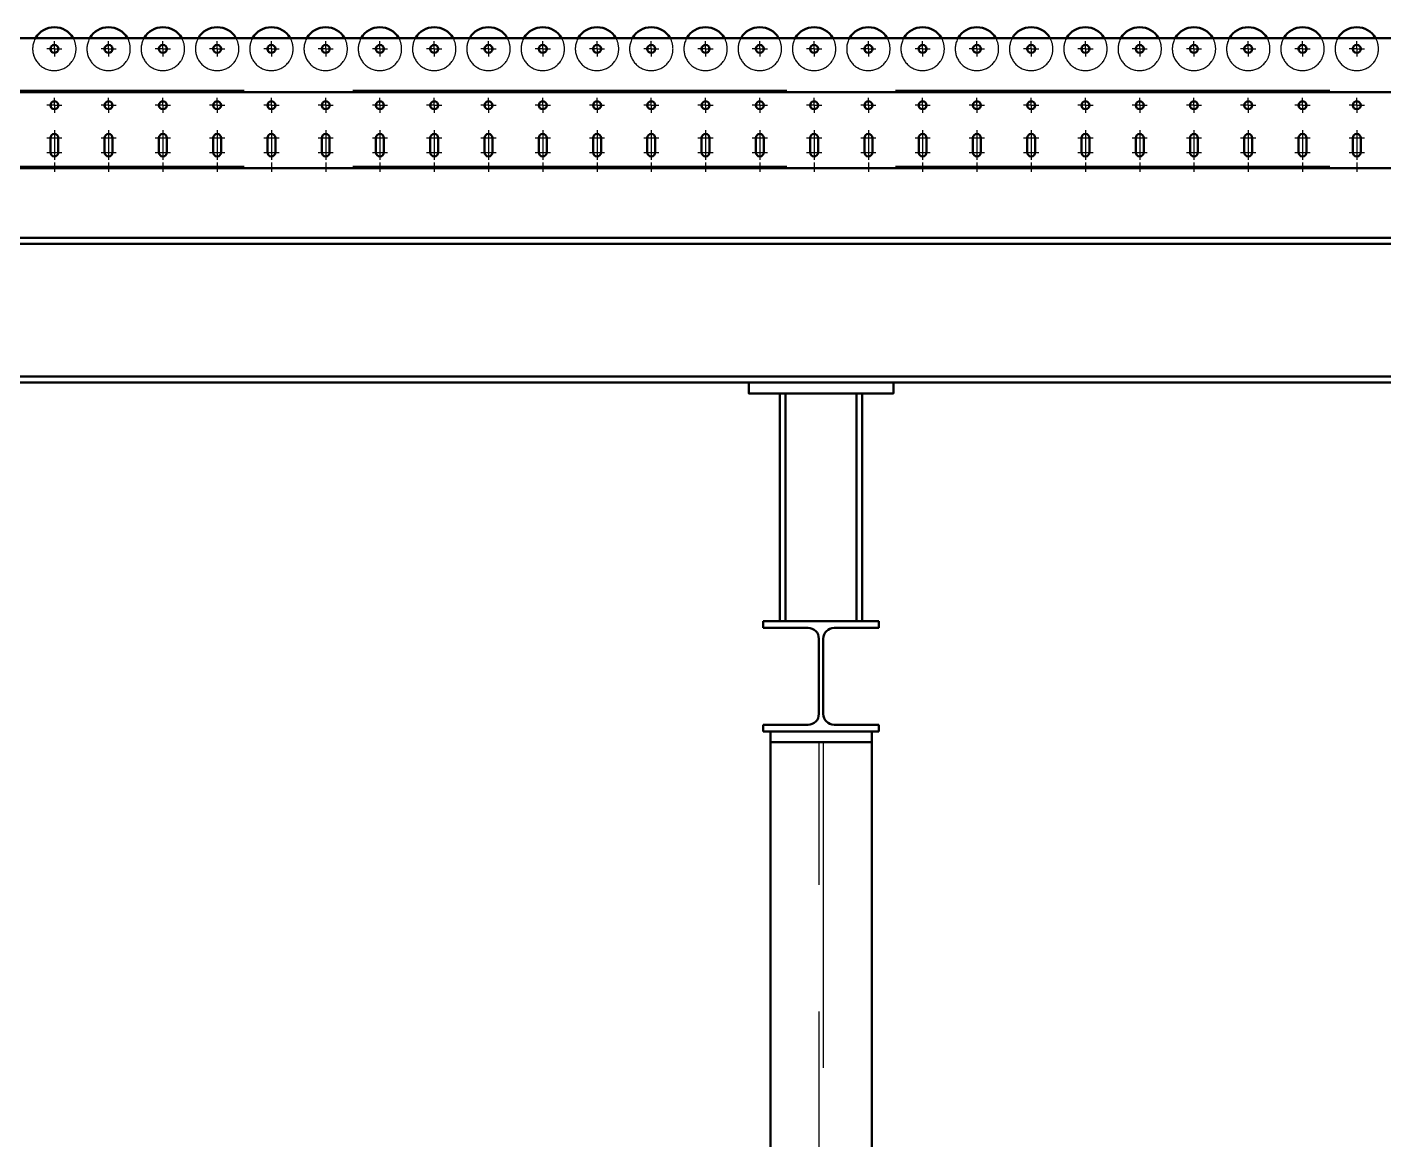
# Model space of a CAD drawing. Header units: millimetres. Extents: x 0 to 118800, y 79635 to 177025.
# Drawn here: x 46978 to 48853, y 159562 to 161099 of the extents above; entities that cross this region are included whole.
import ezdxf

# ---------------------------------------------------------------- set-up
doc = ezdxf.new("R2010")
doc.units = ezdxf.units.MM
doc.header["$LTSCALE"] = 200
for name, pattern in [('AM_DIN_F_W050', [6.25, 4.75, -1.5]), ('AM_DIN_F_W050x2', [3.125, 2.25, -0.875]), ('AM_DIN_G_W050', [13.75, 9.75, -1.5, 1, -1.5]), ('AM_DIN_G_W050x2', [6.875, 4.75, -0.875, 0.375, -0.875]), ('AM_ISO02W050x2', [3.75, 3, -0.75]), ('AM_ISO08W050x2', [9, 6, -0.75, 1.5, -0.75])]:
    doc.linetypes.add(name, pattern=pattern)
for name, color, linetype, lineweight in [('AM_0', 7, 'Continuous', 50), ('AM_0N', 7, 'Continuous', 50), ('AM_3', 6, 'AM_DIN_F_W050', 25), ('AM_3N', 6, 'AM_DIN_F_W050', 25), ('AM_7', 4, 'AM_DIN_G_W050', 25), ('AM_9', 253, 'Continuous', 0), ('AM_9N', 253, 'Continuous', 0)]:
    doc.layers.add(name, color=color, linetype=linetype, lineweight=lineweight)

# ---------------------------------------------------------------- blocks, each defined once
blk = doc.blocks.new('Rolle')
at = {"layer": 'AM_0'}
blk.add_arc((0, 0), 30, 30, 150, dxfattribs=at)
at = {"layer": 'AM_3'}
for start, end in [(150, 330), (330, 30)]:
    blk.add_arc((0, 0), 30, start, end, dxfattribs=at)
blk = doc.blocks.new('*U875')
at = {"layer": 'AM_0'}
for p, q in [((1907, 42), (1907, 22)), ((1918, 42), (1918, 22))]:
    blk.add_line(p, q, dxfattribs=at)
for centre, start, end in [((1912.5, 42), 0, 180), ((1912.5, 22), 180, 0)]:
    blk.add_arc(centre, 5.5, start, end, dxfattribs=at)
at = {"layer": 'AM_7', "linetype": 'AM_DIN_G_W050x2'}
for p, q in [((1902, 42), (1923, 42)), ((1912.5, 52.5), (1912.5, 11.5)), ((1902, 22), (1923, 22))]:
    blk.add_line(p, q, dxfattribs=at)
blk = doc.blocks.new('*U889')
at = {"layer": 'AM_0'}
for p, q in [((1832, 42), (1832, 22)), ((1843, 42), (1843, 22))]:
    blk.add_line(p, q, dxfattribs=at)
for centre, start, end in [((1837.5, 42), 0, 180), ((1837.5, 22), 180, 0)]:
    blk.add_arc(centre, 5.5, start, end, dxfattribs=at)
at = {"layer": 'AM_7', "linetype": 'AM_DIN_G_W050x2'}
for p, q in [((1827, 42), (1848, 42)), ((1837.5, 52.5), (1837.5, 11.5)), ((1827, 22), (1848, 22))]:
    blk.add_line(p, q, dxfattribs=at)
blk = doc.blocks.new('*U893')
at = {"layer": 'AM_0'}
for p, q in [((2207, 42), (2207, 22)), ((2218, 42), (2218, 22))]:
    blk.add_line(p, q, dxfattribs=at)
for centre, start, end in [((2212.5, 42), 0, 180), ((2212.5, 22), 180, 0)]:
    blk.add_arc(centre, 5.5, start, end, dxfattribs=at)
at = {"layer": 'AM_7', "linetype": 'AM_DIN_G_W050x2'}
for p, q in [((2202, 42), (2223, 42)), ((2212.5, 52.5), (2212.5, 11.5)), ((2202, 22), (2223, 22))]:
    blk.add_line(p, q, dxfattribs=at)
blk = doc.blocks.new('*U894')
at = {"layer": 'AM_0'}
for p, q in [((2057, 42), (2057, 22)), ((2068, 42), (2068, 22))]:
    blk.add_line(p, q, dxfattribs=at)
for centre, start, end in [((2062.5, 42), 0, 180), ((2062.5, 22), 180, 0)]:
    blk.add_arc(centre, 5.5, start, end, dxfattribs=at)
at = {"layer": 'AM_7', "linetype": 'AM_DIN_G_W050x2'}
for p, q in [((2052, 42), (2073, 42)), ((2062.5, 52.5), (2062.5, 11.5)), ((2052, 22), (2073, 22))]:
    blk.add_line(p, q, dxfattribs=at)
blk = doc.blocks.new('*U895')
at = {"layer": 'AM_0'}
for p, q in [((2057, 42), (2057, 22)), ((2068, 42), (2068, 22))]:
    blk.add_line(p, q, dxfattribs=at)
for centre, start, end in [((2062.5, 42), 0, 180), ((2062.5, 22), 180, 0)]:
    blk.add_arc(centre, 5.5, start, end, dxfattribs=at)
at = {"layer": 'AM_7', "linetype": 'AM_DIN_G_W050x2'}
for p, q in [((2052, 42), (2073, 42)), ((2062.5, 52.5), (2062.5, 11.5)), ((2052, 22), (2073, 22))]:
    blk.add_line(p, q, dxfattribs=at)
blk = doc.blocks.new('*U896')
at = {"layer": 'AM_0'}
for p, q in [((2132, 42), (2132, 22)), ((2143, 42), (2143, 22))]:
    blk.add_line(p, q, dxfattribs=at)
for centre, start, end in [((2137.5, 42), 0, 180), ((2137.5, 22), 180, 0)]:
    blk.add_arc(centre, 5.5, start, end, dxfattribs=at)
at = {"layer": 'AM_7', "linetype": 'AM_DIN_G_W050x2'}
for p, q in [((2127, 42), (2148, 42)), ((2137.5, 52.5), (2137.5, 11.5)), ((2127, 22), (2148, 22))]:
    blk.add_line(p, q, dxfattribs=at)
blk = doc.blocks.new('*U897')
at = {"layer": 'AM_0'}
for p, q in [((1982, 42), (1982, 22)), ((1993, 42), (1993, 22))]:
    blk.add_line(p, q, dxfattribs=at)
for centre, start, end in [((1987.5, 42), 0, 180), ((1987.5, 22), 180, 0)]:
    blk.add_arc(centre, 5.5, start, end, dxfattribs=at)
at = {"layer": 'AM_7', "linetype": 'AM_DIN_G_W050x2'}
for p, q in [((1977, 42), (1998, 42)), ((1987.5, 52.5), (1987.5, 11.5)), ((1977, 22), (1998, 22))]:
    blk.add_line(p, q, dxfattribs=at)
blk = doc.blocks.new('*U898')
at = {"layer": 'AM_0'}
for p, q in [((2507, 42), (2507, 22)), ((2518, 42), (2518, 22))]:
    blk.add_line(p, q, dxfattribs=at)
for centre, start, end in [((2512.5, 42), 0, 180), ((2512.5, 22), 180, 0)]:
    blk.add_arc(centre, 5.5, start, end, dxfattribs=at)
at = {"layer": 'AM_7', "linetype": 'AM_DIN_G_W050x2'}
for p, q in [((2502, 42), (2523, 42)), ((2512.5, 52.5), (2512.5, 11.5)), ((2502, 22), (2523, 22))]:
    blk.add_line(p, q, dxfattribs=at)
blk = doc.blocks.new('*U899')
at = {"layer": 'AM_0'}
for p, q in [((2432, 42), (2432, 22)), ((2443, 42), (2443, 22))]:
    blk.add_line(p, q, dxfattribs=at)
for centre, start, end in [((2437.5, 42), 0, 180), ((2437.5, 22), 180, 0)]:
    blk.add_arc(centre, 5.5, start, end, dxfattribs=at)
at = {"layer": 'AM_7', "linetype": 'AM_DIN_G_W050x2'}
for p, q in [((2427, 42), (2448, 42)), ((2437.5, 52.5), (2437.5, 11.5)), ((2427, 22), (2448, 22))]:
    blk.add_line(p, q, dxfattribs=at)
blk = doc.blocks.new('*U900')
at = {"layer": 'AM_0'}
for p, q in [((2282, 42), (2282, 22)), ((2293, 42), (2293, 22))]:
    blk.add_line(p, q, dxfattribs=at)
for centre, start, end in [((2287.5, 42), 0, 180), ((2287.5, 22), 180, 0)]:
    blk.add_arc(centre, 5.5, start, end, dxfattribs=at)
at = {"layer": 'AM_7', "linetype": 'AM_DIN_G_W050x2'}
for p, q in [((2277, 42), (2298, 42)), ((2287.5, 52.5), (2287.5, 11.5)), ((2277, 22), (2298, 22))]:
    blk.add_line(p, q, dxfattribs=at)
blk = doc.blocks.new('*U901')
at = {"layer": 'AM_0'}
for p, q in [((2357, 42), (2357, 22)), ((2368, 42), (2368, 22))]:
    blk.add_line(p, q, dxfattribs=at)
for centre, start, end in [((2362.5, 42), 0, 180), ((2362.5, 22), 180, 0)]:
    blk.add_arc(centre, 5.5, start, end, dxfattribs=at)
at = {"layer": 'AM_7', "linetype": 'AM_DIN_G_W050x2'}
for p, q in [((2352, 42), (2373, 42)), ((2362.5, 52.5), (2362.5, 11.5)), ((2352, 22), (2373, 22))]:
    blk.add_line(p, q, dxfattribs=at)
blk = doc.blocks.new('*U902')
at = {"layer": 'AM_0'}
for p, q in [((2882, 42), (2882, 22)), ((2893, 42), (2893, 22))]:
    blk.add_line(p, q, dxfattribs=at)
for centre, start, end in [((2887.5, 42), 0, 180), ((2887.5, 22), 180, 0)]:
    blk.add_arc(centre, 5.5, start, end, dxfattribs=at)
at = {"layer": 'AM_7', "linetype": 'AM_DIN_G_W050x2'}
for p, q in [((2877, 42), (2898, 42)), ((2887.5, 52.5), (2887.5, 11.5)), ((2877, 22), (2898, 22))]:
    blk.add_line(p, q, dxfattribs=at)
blk = doc.blocks.new('*U903')
at = {"layer": 'AM_0'}
for p, q in [((2732, 42), (2732, 22)), ((2743, 42), (2743, 22))]:
    blk.add_line(p, q, dxfattribs=at)
for centre, start, end in [((2737.5, 42), 0, 180), ((2737.5, 22), 180, 0)]:
    blk.add_arc(centre, 5.5, start, end, dxfattribs=at)
at = {"layer": 'AM_7', "linetype": 'AM_DIN_G_W050x2'}
for p, q in [((2727, 42), (2748, 42)), ((2737.5, 52.5), (2737.5, 11.5)), ((2727, 22), (2748, 22))]:
    blk.add_line(p, q, dxfattribs=at)
blk = doc.blocks.new('*U904')
at = {"layer": 'AM_0'}
for p, q in [((2807, 42), (2807, 22)), ((2818, 42), (2818, 22))]:
    blk.add_line(p, q, dxfattribs=at)
for centre, start, end in [((2812.5, 42), 0, 180), ((2812.5, 22), 180, 0)]:
    blk.add_arc(centre, 5.5, start, end, dxfattribs=at)
at = {"layer": 'AM_7', "linetype": 'AM_DIN_G_W050x2'}
for p, q in [((2802, 42), (2823, 42)), ((2812.5, 52.5), (2812.5, 11.5)), ((2802, 22), (2823, 22))]:
    blk.add_line(p, q, dxfattribs=at)
blk = doc.blocks.new('*U905')
at = {"layer": 'AM_0'}
for p, q in [((2657, 42), (2657, 22)), ((2668, 42), (2668, 22))]:
    blk.add_line(p, q, dxfattribs=at)
for centre, start, end in [((2662.5, 42), 0, 180), ((2662.5, 22), 180, 0)]:
    blk.add_arc(centre, 5.5, start, end, dxfattribs=at)
at = {"layer": 'AM_7', "linetype": 'AM_DIN_G_W050x2'}
for p, q in [((2652, 42), (2673, 42)), ((2662.5, 52.5), (2662.5, 11.5)), ((2652, 22), (2673, 22))]:
    blk.add_line(p, q, dxfattribs=at)
blk = doc.blocks.new('*U906')
at = {"layer": 'AM_0'}
for p, q in [((2582, 42), (2582, 22)), ((2593, 42), (2593, 22))]:
    blk.add_line(p, q, dxfattribs=at)
for centre, start, end in [((2587.5, 42), 0, 180), ((2587.5, 22), 180, 0)]:
    blk.add_arc(centre, 5.5, start, end, dxfattribs=at)
at = {"layer": 'AM_7', "linetype": 'AM_DIN_G_W050x2'}
for p, q in [((2577, 42), (2598, 42)), ((2587.5, 52.5), (2587.5, 11.5)), ((2577, 22), (2598, 22))]:
    blk.add_line(p, q, dxfattribs=at)
blk = doc.blocks.new('*U907')
at = {"layer": 'AM_0'}
for p, q in [((3107, 42), (3107, 22)), ((3118, 42), (3118, 22))]:
    blk.add_line(p, q, dxfattribs=at)
for centre, start, end in [((3112.5, 42), 0, 180), ((3112.5, 22), 180, 0)]:
    blk.add_arc(centre, 5.5, start, end, dxfattribs=at)
at = {"layer": 'AM_7', "linetype": 'AM_DIN_G_W050x2'}
for p, q in [((3102, 42), (3123, 42)), ((3112.5, 52.5), (3112.5, 11.5)), ((3102, 22), (3123, 22))]:
    blk.add_line(p, q, dxfattribs=at)
blk = doc.blocks.new('*U908')
at = {"layer": 'AM_0'}
for p, q in [((3032, 42), (3032, 22)), ((3043, 42), (3043, 22))]:
    blk.add_line(p, q, dxfattribs=at)
for centre, start, end in [((3037.5, 42), 0, 180), ((3037.5, 22), 180, 0)]:
    blk.add_arc(centre, 5.5, start, end, dxfattribs=at)
at = {"layer": 'AM_7', "linetype": 'AM_DIN_G_W050x2'}
for p, q in [((3027, 42), (3048, 42)), ((3037.5, 52.5), (3037.5, 11.5)), ((3027, 22), (3048, 22))]:
    blk.add_line(p, q, dxfattribs=at)
blk = doc.blocks.new('*U909')
at = {"layer": 'AM_0'}
for p, q in [((2957, 42), (2957, 22)), ((2968, 42), (2968, 22))]:
    blk.add_line(p, q, dxfattribs=at)
for centre, start, end in [((2962.5, 42), 0, 180), ((2962.5, 22), 180, 0)]:
    blk.add_arc(centre, 5.5, start, end, dxfattribs=at)
at = {"layer": 'AM_7', "linetype": 'AM_DIN_G_W050x2'}
for p, q in [((2952, 42), (2973, 42)), ((2962.5, 52.5), (2962.5, 11.5)), ((2952, 22), (2973, 22))]:
    blk.add_line(p, q, dxfattribs=at)
blk = doc.blocks.new('*U910')
at = {"layer": 'AM_0'}
for p, q in [((3182, 42), (3182, 22)), ((3193, 42), (3193, 22))]:
    blk.add_line(p, q, dxfattribs=at)
for centre, start, end in [((3187.5, 42), 0, 180), ((3187.5, 22), 180, 0)]:
    blk.add_arc(centre, 5.5, start, end, dxfattribs=at)
at = {"layer": 'AM_7', "linetype": 'AM_DIN_G_W050x2'}
for p, q in [((3177, 42), (3198, 42)), ((3187.5, 52.5), (3187.5, 11.5)), ((3177, 22), (3198, 22))]:
    blk.add_line(p, q, dxfattribs=at)
blk = doc.blocks.new('*U911')
at = {"layer": 'AM_0'}
for p, q in [((3557, 42), (3557, 22)), ((3568, 42), (3568, 22))]:
    blk.add_line(p, q, dxfattribs=at)
for centre, start, end in [((3562.5, 42), 0, 180), ((3562.5, 22), 180, 0)]:
    blk.add_arc(centre, 5.5, start, end, dxfattribs=at)
at = {"layer": 'AM_7', "linetype": 'AM_DIN_G_W050x2'}
for p, q in [((3552, 42), (3573, 42)), ((3562.5, 52.5), (3562.5, 11.5)), ((3552, 22), (3573, 22))]:
    blk.add_line(p, q, dxfattribs=at)
blk = doc.blocks.new('*U912')
at = {"layer": 'AM_0'}
for p, q in [((3482, 42), (3482, 22)), ((3493, 42), (3493, 22))]:
    blk.add_line(p, q, dxfattribs=at)
for centre, start, end in [((3487.5, 42), 0, 180), ((3487.5, 22), 180, 0)]:
    blk.add_arc(centre, 5.5, start, end, dxfattribs=at)
at = {"layer": 'AM_7', "linetype": 'AM_DIN_G_W050x2'}
for p, q in [((3477, 42), (3498, 42)), ((3487.5, 52.5), (3487.5, 11.5)), ((3477, 22), (3498, 22))]:
    blk.add_line(p, q, dxfattribs=at)
blk = doc.blocks.new('*U913')
at = {"layer": 'AM_0'}
for p, q in [((3332, 42), (3332, 22)), ((3343, 42), (3343, 22))]:
    blk.add_line(p, q, dxfattribs=at)
for centre, start, end in [((3337.5, 42), 0, 180), ((3337.5, 22), 180, 0)]:
    blk.add_arc(centre, 5.5, start, end, dxfattribs=at)
at = {"layer": 'AM_7', "linetype": 'AM_DIN_G_W050x2'}
for p, q in [((3327, 42), (3348, 42)), ((3337.5, 52.5), (3337.5, 11.5)), ((3327, 22), (3348, 22))]:
    blk.add_line(p, q, dxfattribs=at)
blk = doc.blocks.new('*U914')
at = {"layer": 'AM_0'}
for p, q in [((3257, 42), (3257, 22)), ((3268, 42), (3268, 22))]:
    blk.add_line(p, q, dxfattribs=at)
for centre, start, end in [((3262.5, 42), 0, 180), ((3262.5, 22), 180, 0)]:
    blk.add_arc(centre, 5.5, start, end, dxfattribs=at)
at = {"layer": 'AM_7', "linetype": 'AM_DIN_G_W050x2'}
for p, q in [((3252, 42), (3273, 42)), ((3262.5, 52.5), (3262.5, 11.5)), ((3252, 22), (3273, 22))]:
    blk.add_line(p, q, dxfattribs=at)
blk = doc.blocks.new('*U915')
at = {"layer": 'AM_0'}
for p, q in [((3407, 42), (3407, 22)), ((3418, 42), (3418, 22))]:
    blk.add_line(p, q, dxfattribs=at)
for centre, start, end in [((3412.5, 42), 0, 180), ((3412.5, 22), 180, 0)]:
    blk.add_arc(centre, 5.5, start, end, dxfattribs=at)
at = {"layer": 'AM_7', "linetype": 'AM_DIN_G_W050x2'}
for p, q in [((3402, 42), (3423, 42)), ((3412.5, 52.5), (3412.5, 11.5)), ((3402, 22), (3423, 22))]:
    blk.add_line(p, q, dxfattribs=at)
blk = doc.blocks.new('*U919')
at = {"layer": 'AM_0'}
for p, q in [((3632, 42), (3632, 22)), ((3643, 42), (3643, 22))]:
    blk.add_line(p, q, dxfattribs=at)
for centre, start, end in [((3637.5, 42), 0, 180), ((3637.5, 22), 180, 0)]:
    blk.add_arc(centre, 5.5, start, end, dxfattribs=at)
at = {"layer": 'AM_7', "linetype": 'AM_DIN_G_W050x2'}
for p, q in [((3627, 42), (3648, 42)), ((3637.5, 52.5), (3637.5, 11.5)), ((3627, 22), (3648, 22))]:
    blk.add_line(p, q, dxfattribs=at)
blk = doc.blocks.new('Rollenförderer Seitenteil 6000')
at = {"layer": 'AM_0'}
for p, q in [((6000, 180), (63.5, 180)), ((0, 105), (6000, 105)), ((0, 0), (6000, 0))]:
    blk.add_line(p, q, dxfattribs=at)
for centre in [(1837.5, 165), (1912.5, 165), (1987.5, 165), (2062.5, 165), (2137.5, 165), (2212.5, 165), (2287.5, 165), (2362.5, 165), (2437.5, 165), (2512.5, 165), (2587.5, 165), (2662.5, 165), (2737.5, 165), (2812.5, 165), (2887.5, 165), (2962.5, 165), (3037.5, 165), (3112.5, 165), (3187.5, 165), (3262.5, 165), (3337.5, 165), (3412.5, 165), (3487.5, 165), (3562.5, 165), (3637.5, 165), (1837.5, 87), (1912.5, 87), (1987.5, 87), (2062.5, 87), (2137.5, 87), (2212.5, 87), (2287.5, 87), (2362.5, 87), (2437.5, 87), (2512.5, 87), (2587.5, 87), (2662.5, 87), (2737.5, 87), (2812.5, 87), (2887.5, 87), (2962.5, 87), (3037.5, 87), (3112.5, 87), (3187.5, 87), (3262.5, 87), (3337.5, 87), (3412.5, 87), (3487.5, 87), (3562.5, 87), (3637.5, 87)]:
    blk.add_circle(centre, 5.5, dxfattribs=at)
at = {"layer": 'AM_3', "linetype": 'AM_ISO02W050x2'}
for p, q in [((0, 108), (6000, 108)), ((0, 3), (6000, 3))]:
    blk.add_line(p, q, dxfattribs=at)
at = {"layer": 'AM_7', "linetype": 'AM_ISO08W050x2'}
for p, q in [((1837.5, 165), (1837.5, 175.5)), ((1912.5, 165), (1912.5, 175.5)), ((1987.5, 165), (1987.5, 175.5)), ((2062.5, 165), (2062.5, 175.5)), ((2137.5, 165), (2137.5, 175.5)), ((2212.5, 165), (2212.5, 175.5)), ((2287.5, 165), (2287.5, 175.5)), ((2362.5, 165), (2362.5, 175.5)), ((2437.5, 165), (2437.5, 175.5)), ((2512.5, 165), (2512.5, 175.5)), ((2587.5, 165), (2587.5, 175.5)), ((2662.5, 165), (2662.5, 175.5)), ((2737.5, 165), (2737.5, 175.5)), ((2812.5, 165), (2812.5, 175.5)), ((2887.5, 165), (2887.5, 175.5)), ((2962.5, 165), (2962.5, 175.5)), ((3037.5, 165), (3037.5, 175.5)), ((3112.5, 165), (3112.5, 175.5)), ((3187.5, 165), (3187.5, 175.5)), ((3262.5, 165), (3262.5, 175.5)), ((3337.5, 165), (3337.5, 175.5)), ((3412.5, 165), (3412.5, 175.5)), ((3487.5, 165), (3487.5, 175.5)), ((3562.5, 165), (3562.5, 175.5)), ((3637.5, 165), (3637.5, 175.5)), ((1837.5, 165), (1827, 165)), ((1837.5, 165), (1848, 165)), ((1837.5, 165), (1837.5, 154.5)), ((1912.5, 165), (1902, 165)), ((1912.5, 165), (1923, 165)), ((1912.5, 165), (1912.5, 154.5)), ((1987.5, 165), (1977, 165)), ((1987.5, 165), (1998, 165)), ((1987.5, 165), (1987.5, 154.5)), ((2062.5, 165), (2052, 165)), ((2062.5, 165), (2073, 165)), ((2062.5, 165), (2062.5, 154.5)), ((2137.5, 165), (2127, 165)), ((2137.5, 165), (2148, 165)), ((2137.5, 165), (2137.5, 154.5)), ((2212.5, 165), (2202, 165)), ((2212.5, 165), (2223, 165)), ((2212.5, 165), (2212.5, 154.5)), ((2287.5, 165), (2277, 165)), ((2287.5, 165), (2298, 165)), ((2287.5, 165), (2287.5, 154.5)), ((2362.5, 165), (2352, 165)), ((2362.5, 165), (2373, 165)), ((2362.5, 165), (2362.5, 154.5)), ((2437.5, 165), (2427, 165)), ((2437.5, 165), (2448, 165)), ((2437.5, 165), (2437.5, 154.5)), ((2512.5, 165), (2502, 165)), ((2512.5, 165), (2523, 165)), ((2512.5, 165), (2512.5, 154.5)), ((2587.5, 165), (2577, 165)), ((2587.5, 165), (2598, 165)), ((2587.5, 165), (2587.5, 154.5)), ((2662.5, 165), (2652, 165)), ((2662.5, 165), (2673, 165)), ((2662.5, 165), (2662.5, 154.5)), ((2737.5, 165), (2727, 165)), ((2737.5, 165), (2748, 165)), ((2737.5, 165), (2737.5, 154.5)), ((2812.5, 165), (2802, 165)), ((2812.5, 165), (2823, 165)), ((2812.5, 165), (2812.5, 154.5)), ((2887.5, 165), (2877, 165)), ((2887.5, 165), (2898, 165)), ((2887.5, 165), (2887.5, 154.5)), ((2962.5, 165), (2952, 165)), ((2962.5, 165), (2973, 165)), ((2962.5, 165), (2962.5, 154.5)), ((3037.5, 165), (3027, 165)), ((3037.5, 165), (3048, 165)), ((3037.5, 165), (3037.5, 154.5)), ((3112.5, 165), (3102, 165)), ((3112.5, 165), (3123, 165)), ((3112.5, 165), (3112.5, 154.5)), ((3187.5, 165), (3177, 165)), ((3187.5, 165), (3187.5, 154.5)), ((3187.5, 165), (3198, 165)), ((3262.5, 165), (3252, 165)), ((3262.5, 165), (3273, 165)), ((3262.5, 165), (3262.5, 154.5)), ((3337.5, 165), (3327, 165)), ((3337.5, 165), (3348, 165)), ((3337.5, 165), (3337.5, 154.5)), ((3412.5, 165), (3402, 165)), ((3412.5, 165), (3412.5, 154.5)), ((3412.5, 165), (3423, 165)), ((3487.5, 165), (3477, 165)), ((3487.5, 165), (3498, 165)), ((3487.5, 165), (3487.5, 154.5)), ((3562.5, 165), (3552, 165)), ((3562.5, 165), (3573, 165)), ((3562.5, 165), (3562.5, 154.5)), ((3637.5, 165), (3627, 165)), ((3637.5, 165), (3648, 165)), ((3637.5, 165), (3637.5, 154.5)), ((1837.5, 87), (1837.5, 97.5)), ((1912.5, 87), (1912.5, 97.5)), ((1987.5, 87), (1987.5, 97.5)), ((2062.5, 87), (2062.5, 97.5)), ((2137.5, 87), (2137.5, 97.5)), ((2212.5, 87), (2212.5, 97.5)), ((2287.5, 87), (2287.5, 97.5)), ((2362.5, 87), (2362.5, 97.5)), ((2437.5, 87), (2437.5, 97.5)), ((2512.5, 87), (2512.5, 97.5)), ((2587.5, 87), (2587.5, 97.5)), ((2662.5, 87), (2662.5, 97.5)), ((2737.5, 87), (2737.5, 97.5)), ((2812.5, 87), (2812.5, 97.5)), ((2887.5, 87), (2887.5, 97.5)), ((2962.5, 87), (2962.5, 97.5)), ((3037.5, 87), (3037.5, 97.5)), ((3112.5, 87), (3112.5, 97.5)), ((3187.5, 87), (3187.5, 97.5)), ((3262.5, 87), (3262.5, 97.5)), ((3337.5, 87), (3337.5, 97.5)), ((3412.5, 87), (3412.5, 97.5)), ((3487.5, 87), (3487.5, 97.5)), ((3562.5, 87), (3562.5, 97.5)), ((3637.5, 87), (3637.5, 97.5)), ((1837.5, 87), (1827, 87)), ((1837.5, 87), (1848, 87)), ((1837.5, 87), (1837.5, 76.5)), ((1912.5, 87), (1902, 87)), ((1912.5, 87), (1923, 87)), ((1912.5, 87), (1912.5, 76.5)), ((1987.5, 87), (1977, 87)), ((1987.5, 87), (1998, 87)), ((1987.5, 87), (1987.5, 76.5)), ((2062.5, 87), (2052, 87)), ((2062.5, 87), (2073, 87)), ((2062.5, 87), (2062.5, 76.5)), ((2137.5, 87), (2127, 87)), ((2137.5, 87), (2148, 87)), ((2137.5, 87), (2137.5, 76.5)), ((2212.5, 87), (2202, 87)), ((2212.5, 87), (2223, 87)), ((2212.5, 87), (2212.5, 76.5)), ((2287.5, 87), (2277, 87)), ((2287.5, 87), (2298, 87)), ((2287.5, 87), (2287.5, 76.5)), ((2362.5, 87), (2352, 87)), ((2362.5, 87), (2362.5, 76.5)), ((2362.5, 87), (2373, 87)), ((2437.5, 87), (2427, 87)), ((2437.5, 87), (2448, 87)), ((2437.5, 87), (2437.5, 76.5)), ((2512.5, 87), (2502, 87)), ((2512.5, 87), (2523, 87)), ((2512.5, 87), (2512.5, 76.5)), ((2587.5, 87), (2577, 87)), ((2587.5, 87), (2598, 87)), ((2587.5, 87), (2587.5, 76.5)), ((2662.5, 87), (2652, 87)), ((2662.5, 87), (2673, 87)), ((2662.5, 87), (2662.5, 76.5)), ((2737.5, 87), (2727, 87)), ((2737.5, 87), (2737.5, 76.5)), ((2737.5, 87), (2748, 87)), ((2812.5, 87), (2802, 87)), ((2812.5, 87), (2812.5, 76.5)), ((2812.5, 87), (2823, 87)), ((2887.5, 87), (2877, 87)), ((2887.5, 87), (2887.5, 76.5)), ((2887.5, 87), (2898, 87)), ((2962.5, 87), (2952, 87)), ((2962.5, 87), (2962.5, 76.5)), ((2962.5, 87), (2973, 87)), ((3037.5, 87), (3027, 87)), ((3037.5, 87), (3037.5, 76.5)), ((3037.5, 87), (3048, 87)), ((3112.5, 87), (3102, 87)), ((3112.5, 87), (3123, 87)), ((3112.5, 87), (3112.5, 76.5)), ((3187.5, 87), (3177, 87)), ((3187.5, 87), (3187.5, 76.5)), ((3187.5, 87), (3198, 87)), ((3262.5, 87), (3252, 87)), ((3262.5, 87), (3262.5, 76.5)), ((3262.5, 87), (3273, 87)), ((3337.5, 87), (3327, 87)), ((3337.5, 87), (3337.5, 76.5)), ((3337.5, 87), (3348, 87)), ((3412.5, 87), (3402, 87)), ((3412.5, 87), (3412.5, 76.5)), ((3412.5, 87), (3423, 87)), ((3487.5, 87), (3477, 87)), ((3487.5, 87), (3487.5, 76.5)), ((3487.5, 87), (3498, 87)), ((3562.5, 87), (3552, 87)), ((3562.5, 87), (3573, 87)), ((3562.5, 87), (3562.5, 76.5)), ((3637.5, 87), (3627, 87)), ((3637.5, 87), (3637.5, 76.5)), ((3637.5, 87), (3648, 87)), ((1837.5, 8), (1837.5, -5)), ((1912.5, 8), (1912.5, -5)), ((1987.5, 8), (1987.5, -5)), ((2062.5, 8), (2062.5, -5)), ((2137.5, 8), (2137.5, -5)), ((2212.5, 8), (2212.5, -5)), ((2287.5, 8), (2287.5, -5)), ((2362.5, 8), (2362.5, -5)), ((2437.5, 8), (2437.5, -5)), ((2512.5, 8), (2512.5, -5)), ((2587.5, 8), (2587.5, -5)), ((2662.5, 8), (2662.5, -5)), ((2737.5, 8), (2737.5, -5)), ((2812.5, 8), (2812.5, -5)), ((2887.5, 8), (2887.5, -5)), ((2962.5, 8), (2962.5, -5)), ((3037.5, 8), (3037.5, -5)), ((3112.5, 8), (3112.5, -5)), ((3187.5, 8), (3187.5, -5)), ((3262.5, 8), (3262.5, -5)), ((3337.5, 8), (3337.5, -5)), ((3412.5, 8), (3412.5, -5)), ((3487.5, 8), (3487.5, -5)), ((3562.5, 8), (3562.5, -5)), ((3637.5, 8), (3637.5, -5))]:
    blk.add_line(p, q, dxfattribs=at)
at = {"layer": 'AM_0'}
for name, p in [('Rolle', (1837.5, 165)), ('Rolle', (1912.5, 165)), ('Rolle', (1987.5, 165)), ('Rolle', (2062.5, 165)), ('Rolle', (2137.5, 165)), ('Rolle', (2212.5, 165)), ('Rolle', (2287.5, 165)), ('Rolle', (2362.5, 165)), ('Rolle', (2437.5, 165)), ('Rolle', (2512.5, 165)), ('Rolle', (2587.5, 165)), ('Rolle', (2662.5, 165)), ('Rolle', (2737.5, 165)), ('Rolle', (2812.5, 165)), ('Rolle', (2887.5, 165)), ('Rolle', (2962.5, 165)), ('Rolle', (3037.5, 165)), ('Rolle', (3112.5, 165)), ('Rolle', (3187.5, 165)), ('Rolle', (3262.5, 165)), ('Rolle', (3337.5, 165)), ('Rolle', (3412.5, 165)), ('Rolle', (3487.5, 165)), ('Rolle', (3562.5, 165)), ('Rolle', (3637.5, 165)), ('*U889', (0, 0)), ('*U875', (0, 0)), ('*U897', (0, 0)), ('*U894', (0, 0)), ('*U895', (0, 0)), ('*U896', (0, 0)), ('*U893', (0, 0)), ('*U900', (0, 0)), ('*U901', (0, 0)), ('*U899', (0, 0)), ('*U898', (0, 0)), ('*U906', (0, 0)), ('*U905', (0, 0)), ('*U903', (0, 0)), ('*U904', (0, 0)), ('*U902', (0, 0)), ('*U909', (0, 0)), ('*U908', (0, 0)), ('*U907', (0, 0)), ('*U910', (0, 0)), ('*U914', (0, 0)), ('*U913', (0, 0)), ('*U915', (0, 0)), ('*U912', (0, 0)), ('*U911', (0, 0)), ('*U919', (0, 0))]:
    blk.add_blockref(name, p, dxfattribs=at)
blk = doc.blocks.new('*U772')
at = {"layer": 'AM_0N'}
for p, q in [((0, -1087.50005), (0, 984.49995)), ((0, 984.49995), (140, 984.49995)), ((140, 984.49995), (140, -1087.50005)), ((140, -1087.50005), (0, -1087.50005))]:
    blk.add_line(p, q, dxfattribs=at)
at = {"layer": 'AM_3N', "linetype": 'AM_DIN_F_W050x2'}
for p, q in [((67.25, -1087.50005), (67.25, 984.49995)), ((72.75, 984.49995), (72.75, -1087.50005))]:
    blk.add_line(p, q, dxfattribs=at)
blk = doc.blocks.new('*U773')
at = {"layer": 'AM_0N'}
for p, q in [((-10, 1151.49995), (13, 1151.49995)), ((-10, 1142.49995), (-10, 1151.49995)), ((127, 1151.49995), (150, 1151.49995)), ((150, 1151.49995), (150, 1142.49995)), ((52, 1142.49995), (-10, 1142.49995)), ((67, 1023.49995), (67, 1127.49995)), ((73, 1127.49995), (73, 1023.49995)), ((150, 1142.49995), (88, 1142.49995)), ((-10, 1008.49995), (52, 1008.49995)), ((-10, 999.49995), (-10, 1008.49995)), ((-10, 999.49995), (150, 999.49995)), ((88, 1008.49995), (150, 1008.49995)), ((150, 1008.49995), (150, 999.49995))]:
    blk.add_line(p, q, dxfattribs=at)
for centre, start, end in [((52, 1127.49995), 0, 90), ((88, 1127.49995), 90, 180), ((52, 1023.49995), 270, 0), ((88, 1023.49995), 180, 270)]:
    blk.add_arc(centre, 15, start, end, dxfattribs=at)
at = {"layer": 'AM_9N'}
blk.add_line((13, 1151.49995), (127, 1151.49995), dxfattribs=at)
blk = doc.blocks.new('*U774')
at = {"layer": 'AM_0N'}
for p, q in [((127, 1466.49995), (13, 1466.49995)), ((13, 1466.49995), (13, 1151.49995)), ((21, 1466.49995), (21, 1151.49995)), ((119, 1466.49995), (119, 1151.49995)), ((127, 1151.49995), (127, 1466.49995)), ((13, 1151.49995), (127, 1151.49995))]:
    blk.add_line(p, q, dxfattribs=at)
blk = doc.blocks.new('trag seit hv')
at = {"layer": 'AM_0'}
for points in [[(127, 1466.49995), (170, 1466.49995), (170, 1481.49995), (-30, 1481.49995), (-30, 1466.49995), (13, 1466.49995)], [(140, 984.49995), (140, 999.49995), (0, 999.49995), (0, 984.49995)], [(0, -1087.50005), (-30, -1087.50005), (-30, -1102.50005), (170, -1102.50005), (170, -1087.50005), (140, -1087.50005)]]:
    blk.add_lwpolyline(points, dxfattribs=at)
at = {"layer": 'AM_9'}
for points in [[(13, 1466.49995), (127, 1466.49995)], [(0, 984.49995), (140, 984.49995)], [(140, -1087.50005), (0, -1087.50005)]]:
    blk.add_lwpolyline(points, dxfattribs=at)
at = {"layer": 'AM_0N'}
for name in ['*U774', '*U773', '*U772']:
    blk.add_blockref(name, (0, 0), dxfattribs=at)

msp = doc.modelspace()

# ---------------------------------------------------------------- linework, layer by layer
at = {"layer": 'AM_0N'}
for p, q in [((44428.3, 160808.4), (65725.6, 160808.4)), ((65725.6, 160799.9), (44428.3, 160799.9)), ((65725.6, 160616.9), (44428.3, 160616.9)), ((65725.6, 160608.4), (44428.3, 160608.4))]:
    msp.add_line(p, q, dxfattribs=at)

# ---------------------------------------------------------------- block references
at = {"layer": 'AM_0'}
for name, p in [('Rollenförderer Seitenteil 6000', (45178.5, 160904.4)), ('trag seit hv', (48005.6, 159126.9))]:
    msp.add_blockref(name, p, dxfattribs=at)

doc.saveas('drawing.dxf')
